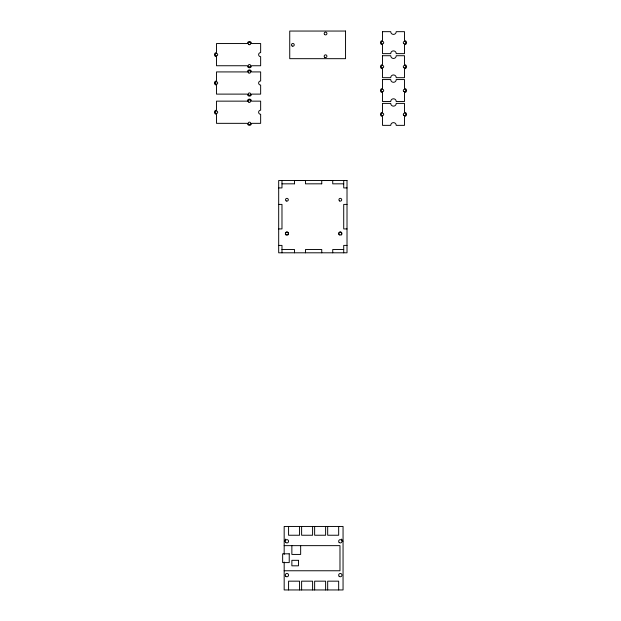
<?xml version="1.0" encoding="UTF-8"?>
<svg xmlns="http://www.w3.org/2000/svg" width="621" height="621" viewBox="0 0 621 621"><rect width="100%" height="100%" fill="white"/><g stroke="black" fill="none" stroke-linecap="round" stroke-linejoin="round"><path stroke-width="0.93" d="M284.387 541.287L285.652 539.09M294.501 180.548L305.485 180.548M321.748 180.548L332.732 180.548M281.981 183.839L294.501 183.816M321.748 183.816L305.485 183.839L305.485 180.517M343.716 183.816L332.732 183.839L332.732 180.517M278.682 187.922L281.981 187.922L281.981 180.517M347.015 187.922L343.716 187.922L343.716 180.517M278.682 204.402L281.981 204.402L281.981 228.924L278.682 228.924M347.015 204.402L343.716 204.402L343.716 228.924L347.015 228.924M278.682 245.404L281.981 245.404L281.981 252.801M347.015 245.404L343.716 245.404L343.716 252.801M281.981 249.51L294.501 249.51L294.501 252.801M343.716 249.51L332.732 249.51L332.732 252.801M284.177 545.642L339.982 545.642L339.982 570.761L284.177 570.761M341.581 539.09L342.846 541.287M338.662 526.453L338.662 535.24L327.678 535.24L327.678 526.453M338.662 589.95L338.662 581.163L327.678 581.163L327.678 589.95M325.621 526.453L325.621 535.24L314.637 535.24L314.637 526.453M325.621 589.95L325.621 581.163L314.637 581.163L314.637 589.95M321.748 180.517L321.748 183.839M321.748 252.801L321.748 249.51L305.485 249.51L305.485 252.801M312.596 526.453L312.596 535.24L301.612 535.24L301.612 526.453M312.596 589.95L312.596 581.163L301.612 581.163L301.612 589.95M300.657 545.642L300.657 554.437L291.862 554.437L291.862 545.642M299.555 526.453L299.555 535.24L288.571 535.24L288.571 526.453M299.555 589.95L299.555 581.163L288.571 581.163L288.571 589.95M294.501 180.517L294.501 183.839M284.177 554.351L284.177 526.453L343.056 526.453L343.056 589.95L284.177 589.95L284.177 562.052M288.517 234.008A1.646 1.646 0 0 1 287.748 235.01M286.095 235.01A1.646 1.646 0 0 1 285.334 234.008M285.334 233.154A1.646 1.646 0 0 1 285.753 232.417M286.095 232.153A1.646 1.646 0 0 1 288.517 233.154M341.907 234.008A1.646 1.646 0 0 1 341.139 235.01M339.485 235.01A1.646 1.646 0 0 1 338.717 234.008M338.717 233.154A1.646 1.646 0 0 1 341.907 233.154M382.513 31.663L382.489 40.613A2.034 2.034 0 0 0 380.456 42.647A2.034 2.034 0 0 0 382.489 44.681L382.513 53.631L390.733 53.631A2.748 2.748 0 0 1 393.481 50.883A2.748 2.748 0 0 1 396.221 53.631L404.488 53.631L404.512 44.681A2.034 2.034 0 0 0 406.545 42.647A2.034 2.034 0 0 0 404.512 40.613L404.488 31.663L396.221 31.663A2.748 2.748 0 0 1 393.481 34.403A2.748 2.748 0 0 1 390.733 31.663L382.513 31.663M382.513 79.558L382.489 88.508A2.034 2.034 0 0 0 380.456 90.542A2.034 2.034 0 0 0 382.489 92.576L382.513 101.526L390.733 101.526A2.748 2.748 0 0 1 393.481 98.786A2.748 2.748 0 0 1 396.221 101.526L404.488 101.526L404.512 92.576A2.034 2.034 0 0 0 406.545 90.542A2.034 2.034 0 0 0 404.512 88.508L404.488 79.558L396.221 79.558A2.748 2.748 0 0 1 393.481 82.306A2.748 2.748 0 0 1 390.733 79.558L382.513 79.558M382.513 55.719L382.489 64.669A2.034 2.034 0 0 0 380.456 66.703A2.034 2.034 0 0 0 382.489 68.737L382.513 77.687L390.733 77.687A2.748 2.748 0 0 1 393.481 74.947A2.748 2.748 0 0 1 396.221 77.687L404.488 77.687L404.512 68.737A2.034 2.034 0 0 0 406.545 66.703A2.034 2.034 0 0 0 404.512 64.669L404.488 55.719L396.221 55.719A2.748 2.748 0 0 1 393.481 58.467A2.748 2.748 0 0 1 390.733 55.719L382.513 55.719M382.513 103.396L382.489 112.347A2.034 2.034 0 0 0 380.456 114.38A2.034 2.034 0 0 0 382.489 116.414L382.513 125.364L390.733 125.364A2.748 2.748 0 0 1 393.481 122.624A2.748 2.748 0 0 1 396.221 125.364L404.488 125.364L404.512 116.414A2.034 2.034 0 0 0 406.545 114.38A2.034 2.034 0 0 0 404.512 112.347L404.488 103.396L396.221 103.396A2.748 2.748 0 0 1 393.481 106.144A2.748 2.748 0 0 1 390.733 103.396L382.513 103.396M345.548 31.05L289.735 31.05L289.735 58.677L345.548 58.677L345.548 31.05M247.414 43.548L216.488 43.548L216.488 52.614A2.034 2.034 0 0 0 214.455 54.64A2.034 2.034 0 0 0 216.488 56.674L216.488 65.741L247.414 65.741A2.034 2.034 0 0 0 249.44 67.774A2.034 2.034 0 0 0 251.474 65.741L260.649 65.741L260.649 56.674A2.034 2.034 0 0 1 258.615 54.64A2.034 2.034 0 0 1 260.649 52.614L260.649 43.548L251.474 43.548A2.034 2.034 0 0 0 249.44 41.514A2.034 2.034 0 0 0 247.414 43.548M247.414 71.92L216.488 71.92L216.488 80.986A2.034 2.034 0 0 0 214.455 83.02A2.034 2.034 0 0 0 216.488 85.054L216.488 94.113L247.414 94.113A2.034 2.034 0 0 0 249.44 96.146A2.034 2.034 0 0 0 251.474 94.113L260.649 94.113L260.649 85.054A2.034 2.034 0 0 1 258.615 83.02A2.034 2.034 0 0 1 260.649 80.986L260.649 71.92L251.474 71.92A2.034 2.034 0 0 0 249.44 69.894A2.034 2.034 0 0 0 247.414 71.92M247.414 101.145L216.488 101.145L216.488 110.204A2.034 2.034 0 0 0 214.455 112.238A2.034 2.034 0 0 0 216.488 114.272L216.488 123.338L247.414 123.338A2.034 2.034 0 0 0 249.44 125.364A2.034 2.034 0 0 0 251.474 123.338L260.649 123.338L260.649 114.272A2.034 2.034 0 0 1 258.615 112.238A2.034 2.034 0 0 1 260.649 110.204L260.649 101.145L251.474 101.145A2.034 2.034 0 0 0 249.44 99.112A2.034 2.034 0 0 0 247.414 101.145M347.015 180.517L278.682 180.517L278.682 252.801L347.015 252.801L347.015 180.517M289.231 553.808L282.648 553.808L282.648 562.595L289.231 562.595L289.231 553.808M298.46 560.321L291.862 560.321L291.862 565.816L298.46 565.816L298.46 560.321M339.144 542.451A1.646 1.646 0 0 0 341.907 541.714A1.646 1.646 0 0 0 339.889 539.696A1.646 1.646 0 0 0 339.144 542.451M285.753 576.288A1.646 1.646 0 0 0 288.517 575.543A1.646 1.646 0 0 0 286.498 573.525A1.646 1.646 0 0 0 285.753 576.288M339.144 576.288A1.646 1.646 0 0 0 341.907 575.543A1.646 1.646 0 0 0 339.889 573.525A1.646 1.646 0 0 0 339.144 576.288M285.753 542.451A1.646 1.646 0 0 0 288.517 541.714A1.646 1.646 0 0 0 286.498 539.696A1.646 1.646 0 0 0 285.753 542.451M339.322 234.567A1.397 1.397 0 0 0 341.659 233.938A1.397 1.397 0 0 0 339.951 232.231A1.397 1.397 0 0 0 339.322 234.567M286.227 234.785A1.397 1.397 0 0 0 288.315 233.581A1.397 1.397 0 0 0 286.227 232.37A1.397 1.397 0 0 0 286.227 234.785M286.227 200.956A1.397 1.397 0 0 0 288.315 199.745A1.397 1.397 0 0 0 286.227 198.534A1.397 1.397 0 0 0 286.227 200.956M339.617 200.956A1.397 1.397 0 0 0 341.705 199.745A1.397 1.397 0 0 0 339.617 198.534A1.397 1.397 0 0 0 339.617 200.956M248.842 95.16A1.211 1.211 0 0 0 250.651 94.113A1.211 1.211 0 0 0 248.842 93.065A1.211 1.211 0 0 0 248.842 95.16M215.883 84.068A1.211 1.211 0 0 0 217.692 83.02A1.211 1.211 0 0 0 215.883 81.972A1.211 1.211 0 0 0 215.883 84.068M248.842 72.968A1.211 1.211 0 0 0 250.651 71.92A1.211 1.211 0 0 0 248.842 70.879A1.211 1.211 0 0 0 248.842 72.968M248.842 124.379A1.211 1.211 0 0 0 250.651 123.338A1.211 1.211 0 0 0 248.842 122.29A1.211 1.211 0 0 0 248.842 124.379M215.883 113.286A1.211 1.211 0 0 0 217.692 112.238A1.211 1.211 0 0 0 215.883 111.19A1.211 1.211 0 0 0 215.883 113.286M248.842 102.193A1.211 1.211 0 0 0 250.651 101.145A1.211 1.211 0 0 0 248.842 100.097A1.211 1.211 0 0 0 248.842 102.193M381.636 43.501A1.211 1.211 0 0 0 383.654 42.958A1.211 1.211 0 0 0 382.171 41.475A1.211 1.211 0 0 0 381.636 43.501M403.658 43.501A1.211 1.211 0 0 0 405.684 42.958A1.211 1.211 0 0 0 404.201 41.475A1.211 1.211 0 0 0 403.658 43.501M381.884 67.751A1.211 1.211 0 0 0 383.693 66.703A1.211 1.211 0 0 0 381.884 65.655A1.211 1.211 0 0 0 381.884 67.751M403.906 67.751A1.211 1.211 0 0 0 405.723 66.703A1.211 1.211 0 0 0 403.906 65.655A1.211 1.211 0 0 0 403.906 67.751M381.884 91.59A1.211 1.211 0 0 0 383.693 90.542A1.211 1.211 0 0 0 381.884 89.494A1.211 1.211 0 0 0 381.884 91.59M403.906 91.59A1.211 1.211 0 0 0 405.723 90.542A1.211 1.211 0 0 0 403.906 89.494A1.211 1.211 0 0 0 403.906 91.59M381.884 115.428A1.211 1.211 0 0 0 383.693 114.38A1.211 1.211 0 0 0 381.884 113.332A1.211 1.211 0 0 0 381.884 115.428M403.658 115.234A1.211 1.211 0 0 0 405.684 114.691A1.211 1.211 0 0 0 404.201 113.216A1.211 1.211 0 0 0 403.658 115.234M324.581 34.497A1.374 1.374 0 0 0 326.879 33.876A1.374 1.374 0 0 0 325.194 32.199A1.374 1.374 0 0 0 324.581 34.497M324.861 57.396A1.374 1.374 0 0 0 326.925 56.208A1.374 1.374 0 0 0 324.861 55.021A1.374 1.374 0 0 0 324.861 57.396M292.18 46.055A1.374 1.374 0 0 0 294.245 44.867A1.374 1.374 0 0 0 292.18 43.672A1.374 1.374 0 0 0 292.18 46.055M248.842 66.789A1.211 1.211 0 0 0 250.651 65.741A1.211 1.211 0 0 0 248.842 64.693A1.211 1.211 0 0 0 248.842 66.789M215.883 55.688A1.211 1.211 0 0 0 217.692 54.64A1.211 1.211 0 0 0 215.883 53.6A1.211 1.211 0 0 0 215.883 55.688M248.842 44.596A1.211 1.211 0 0 0 250.651 43.548A1.211 1.211 0 0 0 248.842 42.5A1.211 1.211 0 0 0 248.842 44.596"/></g></svg>
